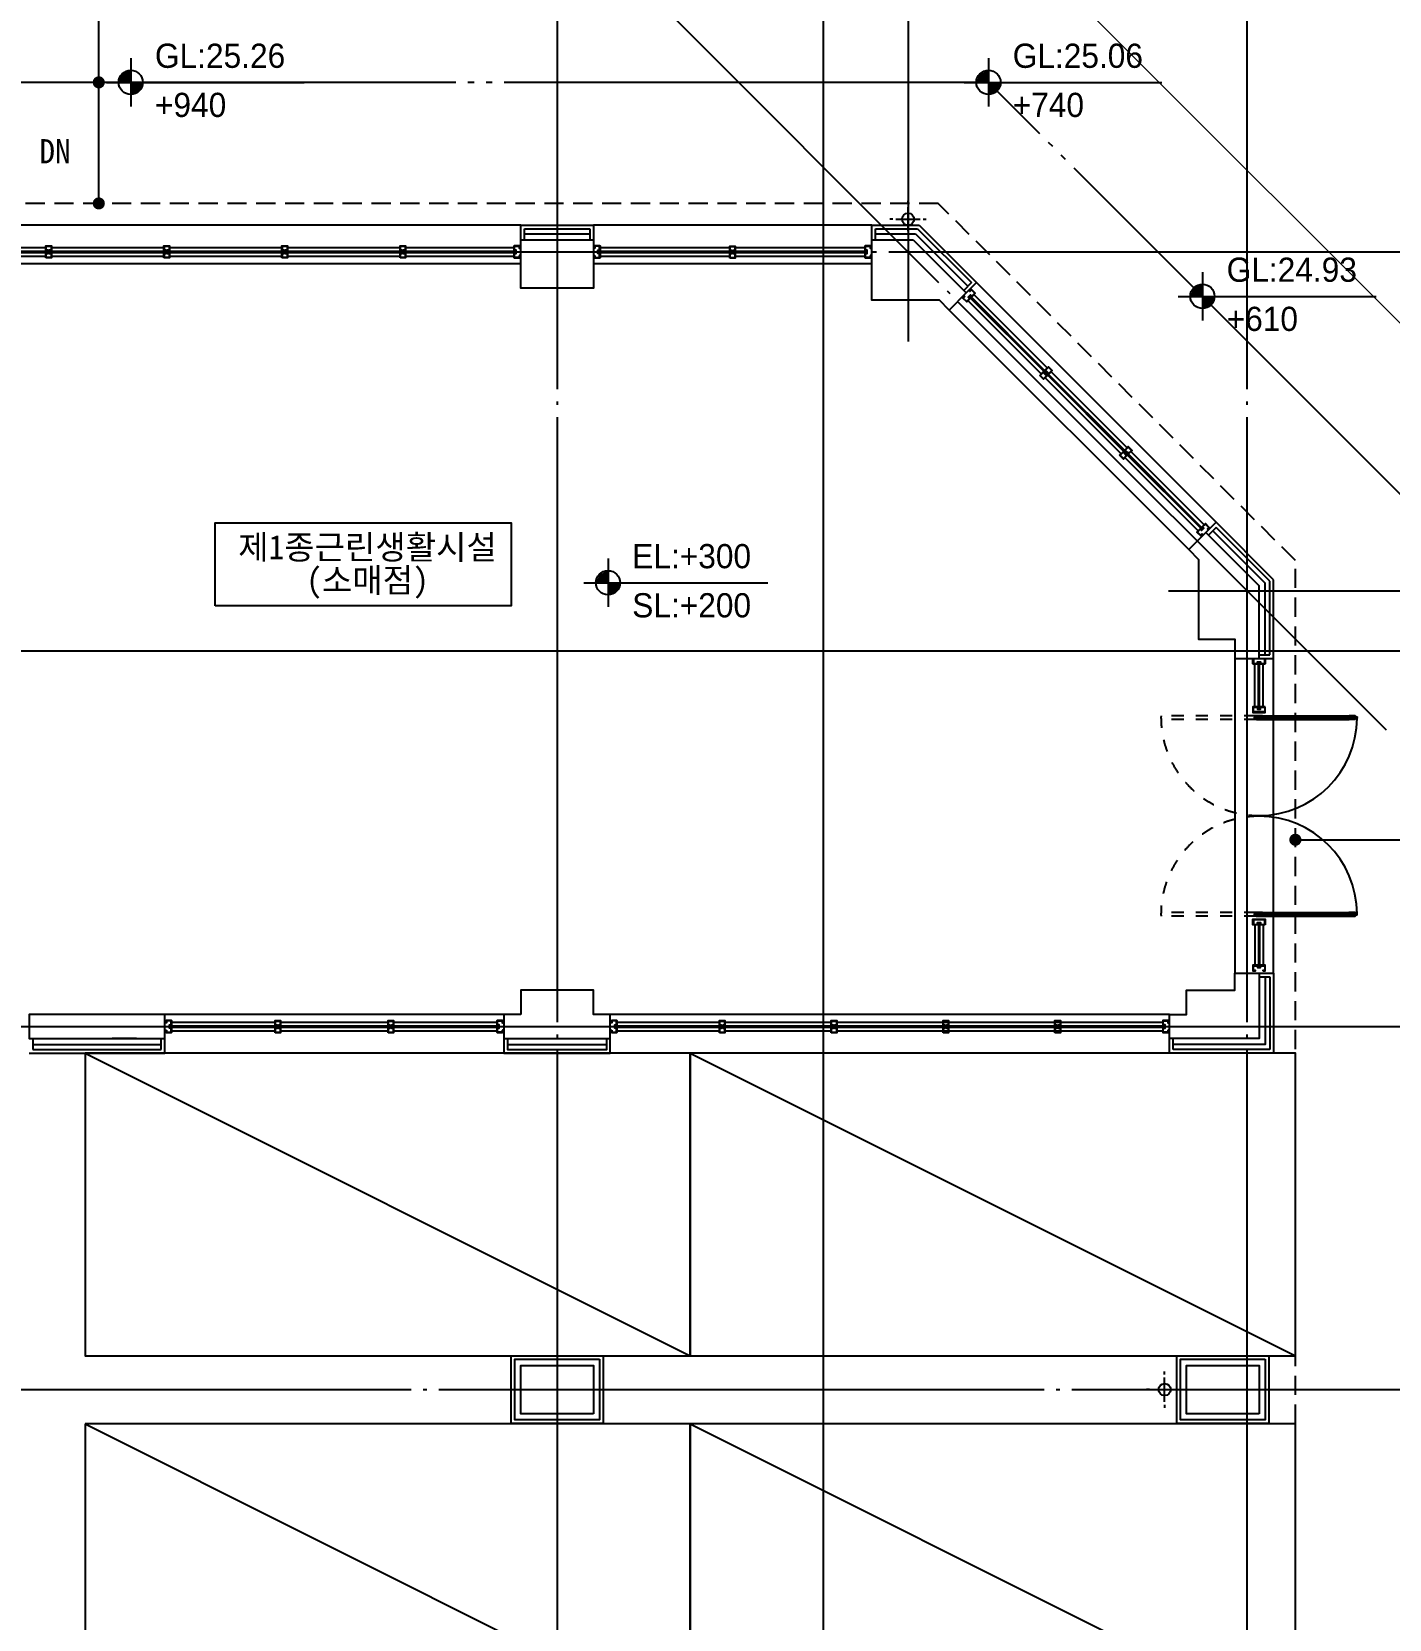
# Model space of a CAD drawing. Header units: millimetres. Extents: x 0 to 42050, y 0 to 29700.
# Drawn here: x 16795 to 28011, y 9956 to 23072 of the extents above; entities that cross this region are included whole.
import ezdxf
from ezdxf.enums import TextEntityAlignment as Align

# ---------------------------------------------------------------- set-up
doc = ezdxf.new("R2010")
doc.units = ezdxf.units.MM
doc.header["$LTSCALE"] = 100
for name, pattern in [('ACAD_ISO03W100', [30, 12, -18]), ('CEN', [52.3, 50, -1, 0.3, -1]), ('DIV', [44, 40, -1, 0.5, -1, 0.5, -1]), ('HID', [2, 1, -1]), ('HIDDEN', [2, 1, -1]), ('HIDDEN2', [4.7625, 3.175, -1.5875])]:
    doc.linetypes.add(name, pattern=pattern)
for name, color, linetype in [('2SEC', 2, 'Continuous'), ('CEN', 1, 'CEN'), ('COL', 2, 'Continuous'), ('DOOR', 4, 'Continuous'), ('DOOR-S', 3, 'Continuous'), ('ELE-2', 8, 'Continuous'), ('HID', 6, 'HID'), ('LAND', 2, 'DIV'), ('ms_sb-건축한계선', 5, 'HIDDEN'), ('RXDIM', 7, 'Continuous'), ('RXLEADER', 7, 'Continuous'), ('RXSBTXT', 6, 'Continuous'), ('RXSYMBOL', 7, 'Continuous'), ('SYMBOL', 7, 'Continuous'), ('TEXT', 3, 'Continuous'), ('WAL', 3, 'Continuous'), ('단열재', 8, 'Continuous'), ('마감선', 8, 'Continuous'), ('주차', 6, 'Continuous')]:
    doc.layers.add(name, color=color, linetype=linetype)
doc.layers.add('지단-차량진입불가', color=1, linetype='Continuous', lineweight=0)
doc.styles.add('SIM', font='')
doc.styles.add('굴림체', font='')
doc.styles.get('SIM').set_extended_font_data('Gulim')
doc.styles.get('굴림체').set_extended_font_data('GulimChe')

# ---------------------------------------------------------------- blocks, each defined once
blk = doc.blocks.new('EWRGWJET')
at = {"layer": '주차'}
blk.add_line((0, 0), (2500, -5000), dxfattribs=at)
blk.add_lwpolyline([(0, 0), (2500, 0), (2500, -5000), (0, -5000)], close=True, dxfattribs=at)
blk = doc.blocks.new('ertkjelrky')
at = {"layer": 'LAND'}
blk.add_lwpolyline([(17000, -3536), (13464, 0), (0, 0), (0, -15436), (0, -16083), (17000, -16083)], close=True, dxfattribs=at)
at = {"layer": 'ms_sb-건축한계선', "linetype": 'HIDDEN2', "ltscale": 0.5}
blk.add_lwpolyline([(16000, -16083), (16000, -3950), (13050, -1000), (0, -1000)], dxfattribs=at)
blk = doc.blocks.new('RD')
for p, q in [((0, 1.25), (0, 1.5)), ((-1.25, 0), (-1.5, 0)), ((-1, 0), (1, 0)), ((0, 1), (0, -1)), ((1.25, 0), (1.5, 0)), ((0, -1.25), (0, -1.5))]:
    blk.add_line(p, q)
blk.add_circle((0, 0), 0.5)
blk = doc.blocks.new('*B53', base_point=(21556, 18520))
at = {"layer": 'RXSYMBOL'}
for p, q in [((21556, 18720), (21556, 18320)), ((21356, 18520), (22877, 18520))]:
    blk.add_line(p, q, dxfattribs=at)
blk.add_circle((21556, 18520), 100, dxfattribs=at)
for points in [[(21556, 18520), (21556, 18620), (21456, 18520), (21486, 18590)], [(21556, 18520), (21556, 18420), (21656, 18520), (21627, 18449)]]:
    blk.add_solid(points, dxfattribs=at)
at = {"layer": 'RXSBTXT', "color": 3, "style": 'SIM'}
for s, p in [('EL:+300', (21756, 18640)), ('SL:+200', (21756, 18234))]:
    blk.add_text(s, height=200, dxfattribs=at).set_placement(p)
blk = doc.blocks.new('etertet')
at = {"layer": 'DOOR'}
for p, q in [((49130, 17479), (49130, 17864)), ((49140, 17479), (49140, 17864)), ((49893, 17412), (49148, 17412)), ((49893, 17400), (49148, 17400)), ((49893, 15787), (49148, 15787)), ((49893, 15775), (49148, 15775)), ((49130, 15709), (49130, 15344)), ((49140, 15709), (49140, 15344))]:
    blk.add_line(p, q, dxfattribs=at)
for centre, start, end in [((49135, 17406), 270, 359.7021), ((49135, 15781), 0.2979, 90)]:
    blk.add_arc(centre, 810, start, end, dxfattribs=at)
at = {"layer": 'DOOR-S'}
for points in [[(49165, 17894), (49185, 17894), (49185, 17849), (49145, 17849), (49145, 17864), (49125, 17864), (49125, 17849), (49085, 17849), (49085, 17894), (49105, 17894), (49105, 17891), (49088, 17891), (49088, 17852), (49122, 17852), (49122, 17867), (49148, 17867), (49148, 17852), (49182, 17852), (49182, 17891), (49165, 17891)], [(49185, 17494), (49145, 17494), (49145, 17479), (49125, 17479), (49125, 17494), (49085, 17494), (49085, 17449), (49185, 17449)], [(49087, 17492), (49124, 17492), (49124, 17477), (49147, 17477), (49147, 17492), (49184, 17492), (49184, 17450), (49087, 17450)], [(49088, 17491), (49122, 17491), (49122, 17476), (49148, 17476), (49148, 17491), (49182, 17491), (49182, 17452), (49088, 17452)], [(49113, 17418), (49116, 17418), (49116, 17395), (49113, 17395), (49113, 17394), (49117, 17394), (49117, 17419), (49113, 17419)], [(49147, 17419), (49134, 17419), (49134, 17394), (49147, 17394)], [(49894, 17419), (49907, 17419), (49907, 17394), (49894, 17394)], [(49928, 17418), (49925, 17418), (49925, 17395), (49928, 17395), (49928, 17394), (49924, 17394), (49924, 17419), (49928, 17419)], [(49113, 15793), (49116, 15793), (49116, 15770), (49113, 15770), (49113, 15769), (49117, 15769), (49117, 15794), (49113, 15794)], [(49147, 15794), (49134, 15794), (49134, 15769), (49147, 15769)], [(49894, 15769), (49907, 15769), (49907, 15794), (49894, 15794)], [(49928, 15770), (49925, 15770), (49925, 15793), (49928, 15793), (49928, 15794), (49924, 15794), (49924, 15769), (49928, 15769)], [(49185, 15694), (49145, 15694), (49145, 15709), (49125, 15709), (49125, 15694), (49085, 15694), (49085, 15739), (49185, 15739)], [(49087, 15695), (49124, 15695), (49124, 15710), (49147, 15710), (49147, 15695), (49184, 15695), (49184, 15737), (49087, 15737)], [(49088, 15697), (49122, 15697), (49122, 15712), (49148, 15712), (49148, 15697), (49182, 15697), (49182, 15736), (49088, 15736)], [(49165, 15314), (49185, 15314), (49185, 15359), (49145, 15359), (49145, 15344), (49125, 15344), (49125, 15359), (49085, 15359), (49085, 15314), (49105, 15314), (49105, 15317), (49088, 15317), (49088, 15356), (49122, 15356), (49122, 15341), (49148, 15341), (49148, 15356), (49182, 15356), (49182, 15317), (49165, 15317)]]:
    blk.add_lwpolyline(points, close=True, dxfattribs=at)
for points in [[(49105, 17892), (49087, 17892), (49087, 17850), (49124, 17850), (49124, 17865), (49147, 17865), (49147, 17850), (49184, 17850), (49184, 17892), (49165, 17892)], [(49097, 17404), (49097, 17404)], [(49116, 17410), (49102, 17410), (49102, 17402), (49116, 17402)], [(49925, 17410), (49939, 17410), (49939, 17402), (49925, 17402)], [(49944, 17404), (49944, 17404)], [(49097, 15779), (49097, 15779)], [(49116, 15785), (49102, 15785), (49102, 15777), (49116, 15777)], [(49925, 15777), (49939, 15777), (49939, 15785), (49925, 15785)], [(49944, 15783), (49944, 15783)], [(49105, 15315), (49087, 15315), (49087, 15357), (49124, 15357), (49124, 15342), (49147, 15342), (49147, 15357), (49184, 15357), (49184, 15315), (49165, 15315)]]:
    blk.add_lwpolyline(points, dxfattribs=at)
for points in [[(49116, 17412), (49098, 17412, 0.414214), (49096, 17410), (49096, 17408), (49097, 17408), (49097, 17408, -0.414214), (49099, 17410), (49100, 17410), (49100, 17402), (49099, 17402, -0.414214), (49097, 17404), (49096, 17404), (49096, 17402, 0.414214), (49098, 17400), (49116, 17400)], [(49156, 17399), (49161, 17399), (49161, 17393, -0.414214), (49161, 17393), (49113, 17393, -0.414214), (49109, 17396), (49109, 17399), (49115, 17399), (49115, 17400), (49108, 17400), (49108, 17396, 0.414214), (49113, 17391), (49161, 17391, 0.414214), (49163, 17393), (49163, 17400), (49156, 17400), (49156, 17398), (49160, 17398), (49160, 17394), (49148, 17394), (49148, 17398), (49153, 17398), (49153, 17399), (49148, 17399), (49148, 17414), (49153, 17414), (49153, 17415), (49148, 17415), (49148, 17419), (49160, 17419), (49160, 17415), (49156, 17415), (49156, 17412), (49163, 17412), (49163, 17419, 0.414214), (49161, 17421), (49113, 17421, 0.414214), (49108, 17416), (49108, 17412), (49115, 17412), (49115, 17414), (49109, 17414), (49109, 17416, -0.414214), (49113, 17420), (49161, 17420, -0.414214), (49161, 17419), (49161, 17414), (49156, 17414)], [(49114, 17414), (49114, 17415), (49110, 17415), (49110, 17416, -0.414214), (49113, 17419), (49133, 17419), (49133, 17394), (49113, 17394, -0.414214), (49110, 17396), (49110, 17398), (49114, 17398), (49114, 17399)], [(49885, 17399), (49879, 17399), (49879, 17393, 0.414214), (49880, 17393), (49928, 17393, 0.414214), (49931, 17396), (49931, 17399), (49926, 17399), (49926, 17400), (49933, 17400), (49933, 17396, -0.414214), (49928, 17391), (49880, 17391, -0.414214), (49878, 17393), (49878, 17400), (49885, 17400), (49885, 17398), (49880, 17398), (49880, 17394), (49893, 17394), (49893, 17398), (49888, 17398), (49888, 17399), (49893, 17399), (49893, 17414), (49888, 17414), (49888, 17415), (49893, 17415), (49893, 17419), (49880, 17419), (49880, 17415), (49885, 17415), (49885, 17412), (49878, 17412), (49878, 17419, -0.414214), (49880, 17421), (49928, 17421, -0.414214), (49933, 17416), (49933, 17412), (49926, 17412), (49926, 17414), (49931, 17414), (49931, 17416, 0.414214), (49928, 17420), (49880, 17420, 0.414214), (49879, 17419), (49879, 17414), (49885, 17414)], [(49927, 17414), (49927, 17415), (49930, 17415), (49930, 17416, 0.414214), (49928, 17419), (49908, 17419), (49908, 17394), (49928, 17394, 0.414214), (49930, 17396), (49930, 17398), (49927, 17398), (49927, 17399)], [(49925, 17412), (49943, 17412, -0.414214), (49945, 17410), (49945, 17408), (49944, 17408), (49944, 17408, 0.414214), (49942, 17410), (49941, 17410), (49941, 17402), (49942, 17402, 0.414214), (49944, 17404), (49945, 17404), (49945, 17402, -0.414214), (49943, 17400), (49925, 17400)], [(49116, 15787), (49098, 15787, 0.414214), (49096, 15785), (49096, 15783), (49097, 15783), (49097, 15783, -0.414214), (49099, 15785), (49100, 15785), (49100, 15777), (49099, 15777, -0.414214), (49097, 15779), (49096, 15779), (49096, 15777, 0.414214), (49098, 15775), (49116, 15775)], [(49156, 15774), (49161, 15774), (49161, 15768, -0.414214), (49161, 15768), (49113, 15768, -0.414214), (49109, 15771), (49109, 15774), (49115, 15774), (49115, 15775), (49108, 15775), (49108, 15771, 0.414214), (49113, 15766), (49161, 15766, 0.414214), (49163, 15768), (49163, 15775), (49156, 15775), (49156, 15773), (49160, 15773), (49160, 15769), (49148, 15769), (49148, 15773), (49153, 15773), (49153, 15774), (49148, 15774), (49148, 15789), (49153, 15789), (49153, 15790), (49148, 15790), (49148, 15794), (49160, 15794), (49160, 15790), (49156, 15790), (49156, 15787), (49163, 15787), (49163, 15794, 0.414214), (49161, 15796), (49113, 15796, 0.414214), (49108, 15791), (49108, 15787), (49115, 15787), (49115, 15789), (49109, 15789), (49109, 15791, -0.414214), (49113, 15795), (49161, 15795, -0.414214), (49161, 15794), (49161, 15789), (49156, 15789)], [(49114, 15789), (49114, 15790), (49110, 15790), (49110, 15791, -0.414214), (49113, 15794), (49133, 15794), (49133, 15769), (49113, 15769, -0.414214), (49110, 15771), (49110, 15773), (49114, 15773), (49114, 15774)], [(49885, 15789), (49879, 15789), (49879, 15794, -0.414214), (49880, 15795), (49928, 15795, -0.414214), (49931, 15791), (49931, 15789), (49926, 15789), (49926, 15787), (49933, 15787), (49933, 15791, 0.414214), (49928, 15796), (49880, 15796, 0.414214), (49878, 15794), (49878, 15787), (49885, 15787), (49885, 15790), (49880, 15790), (49880, 15794), (49893, 15794), (49893, 15790), (49888, 15790), (49888, 15789), (49893, 15789), (49893, 15774), (49888, 15774), (49888, 15773), (49893, 15773), (49893, 15769), (49880, 15769), (49880, 15773), (49885, 15773), (49885, 15775), (49878, 15775), (49878, 15768, 0.414214), (49880, 15766), (49928, 15766, 0.414214), (49933, 15771), (49933, 15775), (49926, 15775), (49926, 15774), (49931, 15774), (49931, 15771, -0.414214), (49928, 15768), (49880, 15768, -0.414214), (49879, 15768), (49879, 15774), (49885, 15774)], [(49927, 15774), (49927, 15773), (49930, 15773), (49930, 15771, -0.414214), (49928, 15769), (49908, 15769), (49908, 15794), (49928, 15794, -0.414214), (49930, 15791), (49930, 15790), (49927, 15790), (49927, 15789)], [(49925, 15775), (49943, 15775, 0.414214), (49945, 15777), (49945, 15779), (49944, 15779), (49944, 15779, -0.414214), (49942, 15777), (49941, 15777), (49941, 15785), (49942, 15785, -0.414214), (49944, 15783), (49945, 15783), (49945, 15785, 0.414214), (49943, 15787), (49925, 15787)]]:
    blk.add_lwpolyline(points, format="xyb", dxfattribs=at)
at = {"layer": 'ELE-2'}
for p, q in [((49100, 17494), (49100, 17849)), ((49170, 17494), (49170, 17849)), ((49161, 17421), (49880, 17421)), ((49161, 17391), (49880, 17391)), ((49161, 15796), (49880, 15796)), ((49161, 15766), (49880, 15766)), ((49100, 15694), (49100, 15359)), ((49170, 15694), (49170, 15359))]:
    blk.add_line(p, q, dxfattribs=at)
at = {"layer": 'HID'}
for p, q in [((49113, 17421), (48326, 17421)), ((49113, 17391), (48326, 17391)), ((49113, 15796), (48326, 15796)), ((49113, 15766), (48326, 15766))]:
    blk.add_line(p, q, dxfattribs=at)
for centre, start, end in [((49135, 17406), 178.9383, 270), ((49135, 15781), 90, 181.0617)]:
    blk.add_arc(centre, 810, start, end, dxfattribs=at)
blk = doc.blocks.new('*B60', base_point=(17613, 22654))
at = {"layer": 'RXSYMBOL'}
for p, q in [((17613, 22854), (17613, 22454)), ((17413, 22654), (19047, 22654))]:
    blk.add_line(p, q, dxfattribs=at)
blk.add_circle((17613, 22654), 100, dxfattribs=at)
for points in [[(17613, 22654), (17613, 22754), (17513, 22654), (17542, 22724)], [(17613, 22654), (17613, 22554), (17713, 22654), (17684, 22583)]]:
    blk.add_solid(points, dxfattribs=at)
at = {"layer": 'RXSBTXT', "color": 3, "style": 'SIM'}
for s, p in [('GL:25.26', (17813, 22774)), ('+940', (17813, 22368))]:
    blk.add_text(s, height=200, dxfattribs=at).set_placement(p)
blk = doc.blocks.new('*B62', base_point=(26467, 20886))
at = {"layer": 'RXSYMBOL'}
for p, q in [((26467, 21086), (26467, 20686)), ((26267, 20886), (27901, 20886))]:
    blk.add_line(p, q, dxfattribs=at)
blk.add_circle((26467, 20886), 100, dxfattribs=at)
for points in [[(26467, 20886), (26467, 20986), (26367, 20886), (26397, 20957)], [(26467, 20886), (26467, 20786), (26567, 20886), (26538, 20815)]]:
    blk.add_solid(points, dxfattribs=at)
at = {"layer": 'RXSBTXT', "color": 3, "style": 'SIM'}
for s, p in [('GL:24.93', (26667, 21006)), ('+610', (26667, 20600))]:
    blk.add_text(s, height=200, dxfattribs=at).set_placement(p)
blk = doc.blocks.new('*B64', base_point=(24700, 22654))
at = {"layer": 'RXSYMBOL'}
for p, q in [((24700, 22854), (24700, 22454)), ((24500, 22654), (26133, 22654))]:
    blk.add_line(p, q, dxfattribs=at)
blk.add_circle((24700, 22654), 100, dxfattribs=at)
for points in [[(24700, 22654), (24700, 22754), (24600, 22654), (24629, 22724)], [(24700, 22654), (24700, 22554), (24800, 22654), (24770, 22583)]]:
    blk.add_solid(points, dxfattribs=at)
at = {"layer": 'RXSBTXT', "color": 3, "style": 'SIM'}
for s, p in [('GL:25.06', (24900, 22774)), ('+740', (24900, 22368))]:
    blk.add_text(s, height=200, dxfattribs=at).set_placement(p)
blk = doc.blocks.new('eksdua')
at = {"layer": '2SEC'}
blk.add_line((15176, 0), (-4587, 0), dxfattribs=at)
blk.add_lwpolyline([(8500, 7165), (8500, -12098)], dxfattribs=at)

msp = doc.modelspace()

# ---------------------------------------------------------------- linework, layer by layer
msp.add_lwpolyline([(18311.8, 18330), (18311.8, 19013.9), (20757.1, 19013.9), (20757.1, 18330)], close=True)
at = {"layer": 'CEN'}
for p, q in [((21135.2, 25118.5), (21135.2, 5302.5)), ((24035.2, 25118.5), (24035.2, 20513.2)), ((26835.2, 25118.5), (26835.2, 5302.5)), ((27988.3, 17300.7), (22058.6, 23230.4)), ((8185.2, 21253.7), (31357.6, 21253.7)), ((26186.7, 18453.7), (31357.6, 18453.7)), ((14909.2, 14853.7), (31357.6, 14853.7)), ((14928.9, 11853.7), (31357.6, 11853.7))]:
    msp.add_line(p, q, dxfattribs=at)
at = {"layer": 'COL'}
for points in [[(21435.2, 21153.7), (21435.2, 21153.7), (21435.2, 20953.7), (20835.2, 20953.7), (20835.2, 21353.7), (21435.2, 21353.7), (21435.2, 21153.7)], [(24076.6, 21353.7), (24516, 20914.4), (24374.6, 20773), (24293.8, 20853.7), (23735.2, 20853.7), (23735.2, 21353.7), (24077.2, 21353.7)], [(20835.2, 21153.7), (20835.2, 21153.7)], [(26935.2, 17893.7), (26935.2, 18495.1), (26495.9, 18934.5), (26354.5, 18793.1), (26435.2, 18712.3), (26435.2, 18053.7), (26735.2, 18053.7), (26735.2, 17893.7), (26935.2, 17893.7)], [(26195.2, 14953.7), (26335.2, 14953.7), (26335.2, 15153.7), (26735.2, 15153.7), (26735.2, 15293.7), (26935.2, 15293.7), (26935.2, 14753.7), (26195.2, 14753.7), (26195.2, 14953.7)], [(17895.2, 14953.7), (16775.2, 14953.7), (16775.2, 14753.7), (17895.2, 14753.7), (17895.2, 14953.7)]]:
    msp.add_lwpolyline(points, dxfattribs=at)
for points in [[(20835.2, 14953.7), (20695.2, 14953.7), (20695.2, 14753.7), (21575.2, 14753.7), (21575.2, 14953.7), (21435.2, 14953.7), (21435.2, 15153.7), (20835.2, 15153.7)], [(21435.2, 11653.7), (20835.2, 11653.7), (20835.2, 12053.7), (21435.2, 12053.7)], [(26935.2, 11653.7), (26335.2, 11653.7), (26335.2, 12053.7), (26935.2, 12053.7)]]:
    msp.add_lwpolyline(points, close=True, dxfattribs=at)
at = {"layer": 'DOOR'}
for p, q in [((15975.2, 21258.7), (16927.7, 21258.7)), ((15975.2, 21248.7), (16927.7, 21248.7)), ((16942.7, 21258.7), (17902.7, 21258.7)), ((16942.7, 21248.7), (17902.7, 21248.7)), ((17917.7, 21258.7), (18877.7, 21258.7)), ((17917.7, 21248.7), (18877.7, 21248.7)), ((18892.7, 21258.7), (19852.7, 21258.7)), ((18892.7, 21248.7), (19852.7, 21248.7)), ((19867.7, 21258.7), (20795.2, 21258.7)), ((19867.7, 21248.7), (20795.2, 21248.7)), ((21475.2, 21258.7), (22577.7, 21258.7)), ((21475.2, 21248.7), (22577.7, 21248.7)), ((22592.7, 21258.7), (23695.2, 21258.7)), ((22592.7, 21248.7), (23695.2, 21248.7)), ((24540.7, 20882.6), (25167.6, 20255.7)), ((24547.8, 20889.6), (25174.7, 20262.8)), ((25178.2, 20245.1), (25827.3, 19596)), ((25185.3, 20252.2), (25834.4, 19603.1)), ((25837.9, 19585.4), (26464.1, 18959.2)), ((25845, 19592.5), (26471.1, 18966.3)), ((17935.2, 14858.7), (18821.7, 14858.7)), ((17935.2, 14848.7), (18821.7, 14848.7)), ((18836.7, 14858.7), (19754.7, 14858.7)), ((18836.7, 14848.7), (19754.7, 14848.7)), ((19769.7, 14858.7), (20655.2, 14858.7)), ((19769.7, 14848.7), (20655.2, 14848.7)), ((21615.2, 14858.7), (22491.7, 14858.7)), ((21615.2, 14848.7), (22491.7, 14848.7)), ((22506.7, 14858.7), (23415.7, 14858.7)), ((22506.7, 14848.7), (23415.7, 14848.7)), ((23430.7, 14858.7), (26155.2, 14858.7)), ((23430.7, 14848.7), (26155.2, 14848.7))]:
    msp.add_line(p, q, dxfattribs=at)
at = {"layer": 'DOOR-S'}
for points in [[(16912.7, 21203.7), (16912.7, 21243.7), (16927.7, 21243.7), (16927.7, 21263.7), (16912.7, 21263.7), (16912.7, 21303.7), (16957.7, 21303.7), (16957.7, 21263.7), (16942.7, 21263.7), (16942.7, 21243.7), (16957.7, 21243.7), (16957.7, 21203.7)], [(16914.2, 21205.2), (16914.2, 21242.2), (16929.2, 21242.2), (16929.2, 21265.2), (16914.2, 21265.2), (16914.2, 21302.2), (16956.2, 21302.2), (16956.2, 21265.2), (16941.2, 21265.2), (16941.2, 21242.2), (16956.2, 21242.2), (16956.2, 21205.2)], [(16915.7, 21206.7), (16915.7, 21240.7), (16930.7, 21240.7), (16930.7, 21266.7), (16915.7, 21266.7), (16915.7, 21300.7), (16954.7, 21300.7), (16954.7, 21266.7), (16939.7, 21266.7), (16939.7, 21240.7), (16954.7, 21240.7), (16954.7, 21206.7)], [(17887.7, 21203.7), (17887.7, 21243.7), (17902.7, 21243.7), (17902.7, 21263.7), (17887.7, 21263.7), (17887.7, 21303.7), (17932.7, 21303.7), (17932.7, 21263.7), (17917.7, 21263.7), (17917.7, 21243.7), (17932.7, 21243.7), (17932.7, 21203.7)], [(17889.2, 21205.2), (17889.2, 21242.2), (17904.2, 21242.2), (17904.2, 21265.2), (17889.2, 21265.2), (17889.2, 21302.2), (17931.2, 21302.2), (17931.2, 21265.2), (17916.2, 21265.2), (17916.2, 21242.2), (17931.2, 21242.2), (17931.2, 21205.2)], [(17890.7, 21206.7), (17890.7, 21240.7), (17905.7, 21240.7), (17905.7, 21266.7), (17890.7, 21266.7), (17890.7, 21300.7), (17929.7, 21300.7), (17929.7, 21266.7), (17914.7, 21266.7), (17914.7, 21240.7), (17929.7, 21240.7), (17929.7, 21206.7)], [(18862.7, 21203.7), (18862.7, 21243.7), (18877.7, 21243.7), (18877.7, 21263.7), (18862.7, 21263.7), (18862.7, 21303.7), (18907.7, 21303.7), (18907.7, 21263.7), (18892.7, 21263.7), (18892.7, 21243.7), (18907.7, 21243.7), (18907.7, 21203.7)], [(18864.2, 21205.2), (18864.2, 21242.2), (18879.2, 21242.2), (18879.2, 21265.2), (18864.2, 21265.2), (18864.2, 21302.2), (18906.2, 21302.2), (18906.2, 21265.2), (18891.2, 21265.2), (18891.2, 21242.2), (18906.2, 21242.2), (18906.2, 21205.2)], [(18865.7, 21206.7), (18865.7, 21240.7), (18880.7, 21240.7), (18880.7, 21266.7), (18865.7, 21266.7), (18865.7, 21300.7), (18904.7, 21300.7), (18904.7, 21266.7), (18889.7, 21266.7), (18889.7, 21240.7), (18904.7, 21240.7), (18904.7, 21206.7)], [(19837.7, 21203.7), (19837.7, 21243.7), (19852.7, 21243.7), (19852.7, 21263.7), (19837.7, 21263.7), (19837.7, 21303.7), (19882.7, 21303.7), (19882.7, 21263.7), (19867.7, 21263.7), (19867.7, 21243.7), (19882.7, 21243.7), (19882.7, 21203.7)], [(19839.2, 21205.2), (19839.2, 21242.2), (19854.2, 21242.2), (19854.2, 21265.2), (19839.2, 21265.2), (19839.2, 21302.2), (19881.2, 21302.2), (19881.2, 21265.2), (19866.2, 21265.2), (19866.2, 21242.2), (19881.2, 21242.2), (19881.2, 21205.2)], [(19840.7, 21206.7), (19840.7, 21240.7), (19855.7, 21240.7), (19855.7, 21266.7), (19840.7, 21266.7), (19840.7, 21300.7), (19879.7, 21300.7), (19879.7, 21266.7), (19864.7, 21266.7), (19864.7, 21240.7), (19879.7, 21240.7), (19879.7, 21206.7)], [(20822.2, 21223.7), (20822.2, 21206.7), (20783.2, 21206.7), (20783.2, 21240.7), (20798.2, 21240.7), (20798.2, 21266.7), (20783.2, 21266.7), (20783.2, 21300.7), (20822.2, 21300.7), (20822.2, 21283.7), (20825.2, 21283.7), (20825.2, 21303.7), (20780.2, 21303.7), (20780.2, 21263.7), (20795.2, 21263.7), (20795.2, 21243.7), (20780.2, 21243.7), (20780.2, 21203.7), (20825.2, 21203.7), (20825.2, 21223.7)], [(21448.2, 21223.7), (21448.2, 21206.7), (21487.2, 21206.7), (21487.2, 21240.7), (21472.2, 21240.7), (21472.2, 21266.7), (21487.2, 21266.7), (21487.2, 21300.7), (21448.2, 21300.7), (21448.2, 21283.7), (21445.2, 21283.7), (21445.2, 21303.7), (21490.2, 21303.7), (21490.2, 21263.7), (21475.2, 21263.7), (21475.2, 21243.7), (21490.2, 21243.7), (21490.2, 21203.7), (21445.2, 21203.7), (21445.2, 21223.7)], [(22562.7, 21201.7), (22562.7, 21241.7), (22577.7, 21241.7), (22577.7, 21261.7), (22562.7, 21261.7), (22562.7, 21301.7), (22607.7, 21301.7), (22607.7, 21261.7), (22592.7, 21261.7), (22592.7, 21241.7), (22607.7, 21241.7), (22607.7, 21201.7)], [(22564.2, 21203.2), (22564.2, 21240.2), (22579.2, 21240.2), (22579.2, 21263.2), (22564.2, 21263.2), (22564.2, 21300.2), (22606.2, 21300.2), (22606.2, 21263.2), (22591.2, 21263.2), (22591.2, 21240.2), (22606.2, 21240.2), (22606.2, 21203.2)], [(22565.7, 21204.7), (22565.7, 21238.7), (22580.7, 21238.7), (22580.7, 21264.7), (22565.7, 21264.7), (22565.7, 21298.7), (22604.7, 21298.7), (22604.7, 21264.7), (22589.7, 21264.7), (22589.7, 21238.7), (22604.7, 21238.7), (22604.7, 21204.7)], [(23722.2, 21223.7), (23722.2, 21206.7), (23683.2, 21206.7), (23683.2, 21240.7), (23698.2, 21240.7), (23698.2, 21266.7), (23683.2, 21266.7), (23683.2, 21300.7), (23722.2, 21300.7), (23722.2, 21283.7), (23725.2, 21283.7), (23725.2, 21303.7), (23680.2, 21303.7), (23680.2, 21263.7), (23695.2, 21263.7), (23695.2, 21243.7), (23680.2, 21243.7), (23680.2, 21203.7), (23725.2, 21203.7), (23725.2, 21223.7)], [(24504, 20884), (24491.9, 20872), (24519.5, 20844.4), (24543.6, 20868.4), (24533, 20879), (24551.3, 20897.4), (24562, 20886.8), (24586, 20910.9), (24558.4, 20938.4), (24546.4, 20926.4), (24544.3, 20928.5), (24558.4, 20942.7), (24590.2, 20910.9), (24562, 20882.6), (24551.3, 20893.2), (24537.2, 20879), (24547.8, 20868.4), (24519.5, 20840.1), (24487.7, 20872), (24501.8, 20886.1)], [(25123.7, 20233.1), (25152, 20261.4), (25162.6, 20250.8), (25176.8, 20264.9), (25166.2, 20275.5), (25194.5, 20303.8), (25226.3, 20272), (25198, 20243.7), (25187.4, 20254.3), (25173.2, 20240.2), (25183.9, 20229.6), (25155.6, 20201.3)], [(25125.9, 20233.1), (25152, 20259.3), (25162.6, 20248.6), (25178.9, 20264.9), (25168.3, 20275.5), (25194.5, 20301.7), (25224.2, 20272), (25198, 20245.8), (25187.4, 20256.4), (25171.1, 20240.2), (25181.7, 20229.6), (25155.6, 20203.4)], [(25128, 20233.1), (25152, 20257.1), (25162.6, 20246.5), (25181, 20264.9), (25170.4, 20275.5), (25194.5, 20299.6), (25222, 20272), (25198, 20247.9), (25187.4, 20258.5), (25169, 20240.2), (25179.6, 20229.6), (25155.6, 20205.5)], [(25783.5, 19573.4), (25811.8, 19601.6), (25822.4, 19591), (25836.5, 19605.2), (25825.9, 19615.8), (25854.2, 19644.1), (25886, 19612.3), (25857.7, 19584), (25847.1, 19594.6), (25833, 19580.4), (25843.6, 19569.8), (25815.3, 19541.5)], [(25785.6, 19573.4), (25811.8, 19599.5), (25822.4, 19588.9), (25838.6, 19605.2), (25828, 19615.8), (25854.2, 19641.9), (25883.9, 19612.3), (25857.7, 19586.1), (25847.1, 19596.7), (25830.9, 19580.4), (25841.5, 19569.8), (25815.3, 19543.7)], [(25787.7, 19573.4), (25811.8, 19597.4), (25822.4, 19586.8), (25840.8, 19605.2), (25830.1, 19615.8), (25854.2, 19639.8), (25881.8, 19612.3), (25857.7, 19588.2), (25847.1, 19598.8), (25828.7, 19580.4), (25839.3, 19569.8), (25815.3, 19545.8)], [(26465.5, 18922.5), (26453.5, 18910.4), (26425.9, 18938), (26449.9, 18962.1), (26460.5, 18951.5), (26478.9, 18969.8), (26468.3, 18980.5), (26492.4, 19004.5), (26519.9, 18976.9), (26507.9, 18964.9), (26510, 18962.8), (26524.2, 18976.9), (26492.4, 19008.7), (26464.1, 18980.5), (26474.7, 18969.8), (26460.5, 18955.7), (26449.9, 18966.3), (26421.6, 18938), (26453.5, 18906.2), (26467.6, 18920.3)], [(17908.2, 14823.7), (17908.2, 14806.7), (17947.2, 14806.7), (17947.2, 14840.7), (17932.2, 14840.7), (17932.2, 14866.7), (17947.2, 14866.7), (17947.2, 14900.7), (17908.2, 14900.7), (17908.2, 14883.7), (17905.2, 14883.7), (17905.2, 14903.7), (17950.2, 14903.7), (17950.2, 14863.7), (17935.2, 14863.7), (17935.2, 14843.7), (17950.2, 14843.7), (17950.2, 14803.7), (17905.2, 14803.7), (17905.2, 14823.7)], [(18806.7, 14801.7), (18806.7, 14841.7), (18821.7, 14841.7), (18821.7, 14861.7), (18806.7, 14861.7), (18806.7, 14901.7), (18851.7, 14901.7), (18851.7, 14861.7), (18836.7, 14861.7), (18836.7, 14841.7), (18851.7, 14841.7), (18851.7, 14801.7)], [(18808.2, 14803.2), (18808.2, 14840.2), (18823.2, 14840.2), (18823.2, 14863.2), (18808.2, 14863.2), (18808.2, 14900.2), (18850.2, 14900.2), (18850.2, 14863.2), (18835.2, 14863.2), (18835.2, 14840.2), (18850.2, 14840.2), (18850.2, 14803.2)], [(18809.7, 14804.7), (18809.7, 14838.7), (18824.7, 14838.7), (18824.7, 14864.7), (18809.7, 14864.7), (18809.7, 14898.7), (18848.7, 14898.7), (18848.7, 14864.7), (18833.7, 14864.7), (18833.7, 14838.7), (18848.7, 14838.7), (18848.7, 14804.7)], [(19739.7, 14801.7), (19739.7, 14841.7), (19754.7, 14841.7), (19754.7, 14861.7), (19739.7, 14861.7), (19739.7, 14901.7), (19784.7, 14901.7), (19784.7, 14861.7), (19769.7, 14861.7), (19769.7, 14841.7), (19784.7, 14841.7), (19784.7, 14801.7)], [(19741.2, 14803.2), (19741.2, 14840.2), (19756.2, 14840.2), (19756.2, 14863.2), (19741.2, 14863.2), (19741.2, 14900.2), (19783.2, 14900.2), (19783.2, 14863.2), (19768.2, 14863.2), (19768.2, 14840.2), (19783.2, 14840.2), (19783.2, 14803.2)], [(19742.7, 14804.7), (19742.7, 14838.7), (19757.7, 14838.7), (19757.7, 14864.7), (19742.7, 14864.7), (19742.7, 14898.7), (19781.7, 14898.7), (19781.7, 14864.7), (19766.7, 14864.7), (19766.7, 14838.7), (19781.7, 14838.7), (19781.7, 14804.7)], [(20682.2, 14823.7), (20682.2, 14806.7), (20643.2, 14806.7), (20643.2, 14840.7), (20658.2, 14840.7), (20658.2, 14866.7), (20643.2, 14866.7), (20643.2, 14900.7), (20682.2, 14900.7), (20682.2, 14883.7), (20685.2, 14883.7), (20685.2, 14903.7), (20640.2, 14903.7), (20640.2, 14863.7), (20655.2, 14863.7), (20655.2, 14843.7), (20640.2, 14843.7), (20640.2, 14803.7), (20685.2, 14803.7), (20685.2, 14823.7)], [(21588.2, 14823.7), (21588.2, 14806.7), (21627.2, 14806.7), (21627.2, 14840.7), (21612.2, 14840.7), (21612.2, 14866.7), (21627.2, 14866.7), (21627.2, 14900.7), (21588.2, 14900.7), (21588.2, 14883.7), (21585.2, 14883.7), (21585.2, 14903.7), (21630.2, 14903.7), (21630.2, 14863.7), (21615.2, 14863.7), (21615.2, 14843.7), (21630.2, 14843.7), (21630.2, 14803.7), (21585.2, 14803.7), (21585.2, 14823.7)], [(22476.7, 14801.7), (22476.7, 14841.7), (22491.7, 14841.7), (22491.7, 14861.7), (22476.7, 14861.7), (22476.7, 14901.7), (22521.7, 14901.7), (22521.7, 14861.7), (22506.7, 14861.7), (22506.7, 14841.7), (22521.7, 14841.7), (22521.7, 14801.7)], [(22478.2, 14803.2), (22478.2, 14840.2), (22493.2, 14840.2), (22493.2, 14863.2), (22478.2, 14863.2), (22478.2, 14900.2), (22520.2, 14900.2), (22520.2, 14863.2), (22505.2, 14863.2), (22505.2, 14840.2), (22520.2, 14840.2), (22520.2, 14803.2)], [(22479.7, 14804.7), (22479.7, 14838.7), (22494.7, 14838.7), (22494.7, 14864.7), (22479.7, 14864.7), (22479.7, 14898.7), (22518.7, 14898.7), (22518.7, 14864.7), (22503.7, 14864.7), (22503.7, 14838.7), (22518.7, 14838.7), (22518.7, 14804.7)], [(23400.7, 14801.7), (23400.7, 14841.7), (23415.7, 14841.7), (23415.7, 14861.7), (23400.7, 14861.7), (23400.7, 14901.7), (23445.7, 14901.7), (23445.7, 14861.7), (23430.7, 14861.7), (23430.7, 14841.7), (23445.7, 14841.7), (23445.7, 14801.7)], [(23402.2, 14803.2), (23402.2, 14840.2), (23417.2, 14840.2), (23417.2, 14863.2), (23402.2, 14863.2), (23402.2, 14900.2), (23444.2, 14900.2), (23444.2, 14863.2), (23429.2, 14863.2), (23429.2, 14840.2), (23444.2, 14840.2), (23444.2, 14803.2)], [(23403.7, 14804.7), (23403.7, 14838.7), (23418.7, 14838.7), (23418.7, 14864.7), (23403.7, 14864.7), (23403.7, 14898.7), (23442.7, 14898.7), (23442.7, 14864.7), (23427.7, 14864.7), (23427.7, 14838.7), (23442.7, 14838.7), (23442.7, 14804.7)], [(24324.7, 14801.7), (24324.7, 14841.7), (24339.7, 14841.7), (24339.7, 14861.7), (24324.7, 14861.7), (24324.7, 14901.7), (24369.7, 14901.7), (24369.7, 14861.7), (24354.7, 14861.7), (24354.7, 14841.7), (24369.7, 14841.7), (24369.7, 14801.7)], [(24326.2, 14803.2), (24326.2, 14840.2), (24341.2, 14840.2), (24341.2, 14863.2), (24326.2, 14863.2), (24326.2, 14900.2), (24368.2, 14900.2), (24368.2, 14863.2), (24353.2, 14863.2), (24353.2, 14840.2), (24368.2, 14840.2), (24368.2, 14803.2)], [(24327.7, 14804.7), (24327.7, 14838.7), (24342.7, 14838.7), (24342.7, 14864.7), (24327.7, 14864.7), (24327.7, 14898.7), (24366.7, 14898.7), (24366.7, 14864.7), (24351.7, 14864.7), (24351.7, 14838.7), (24366.7, 14838.7), (24366.7, 14804.7)], [(25248.7, 14801.7), (25248.7, 14841.7), (25263.7, 14841.7), (25263.7, 14861.7), (25248.7, 14861.7), (25248.7, 14901.7), (25293.7, 14901.7), (25293.7, 14861.7), (25278.7, 14861.7), (25278.7, 14841.7), (25293.7, 14841.7), (25293.7, 14801.7)], [(25250.2, 14803.2), (25250.2, 14840.2), (25265.2, 14840.2), (25265.2, 14863.2), (25250.2, 14863.2), (25250.2, 14900.2), (25292.2, 14900.2), (25292.2, 14863.2), (25277.2, 14863.2), (25277.2, 14840.2), (25292.2, 14840.2), (25292.2, 14803.2)], [(25251.7, 14804.7), (25251.7, 14838.7), (25266.7, 14838.7), (25266.7, 14864.7), (25251.7, 14864.7), (25251.7, 14898.7), (25290.7, 14898.7), (25290.7, 14864.7), (25275.7, 14864.7), (25275.7, 14838.7), (25290.7, 14838.7), (25290.7, 14804.7)], [(26182.2, 14823.7), (26182.2, 14806.7), (26143.2, 14806.7), (26143.2, 14840.7), (26158.2, 14840.7), (26158.2, 14866.7), (26143.2, 14866.7), (26143.2, 14900.7), (26182.2, 14900.7), (26182.2, 14883.7), (26185.2, 14883.7), (26185.2, 14903.7), (26140.2, 14903.7), (26140.2, 14863.7), (26155.2, 14863.7), (26155.2, 14843.7), (26140.2, 14843.7), (26140.2, 14803.7), (26185.2, 14803.7), (26185.2, 14823.7)]]:
    msp.add_lwpolyline(points, close=True, dxfattribs=at)
for points in [[(20823.7, 21223.7), (20823.7, 21205.2), (20781.7, 21205.2), (20781.7, 21242.2), (20796.7, 21242.2), (20796.7, 21265.2), (20781.7, 21265.2), (20781.7, 21302.2), (20823.7, 21302.2), (20823.7, 21283.7)], [(21446.7, 21223.7), (21446.7, 21205.2), (21488.7, 21205.2), (21488.7, 21242.2), (21473.7, 21242.2), (21473.7, 21265.2), (21488.7, 21265.2), (21488.7, 21302.2), (21446.7, 21302.2), (21446.7, 21283.7)], [(23723.7, 21223.7), (23723.7, 21205.2), (23681.7, 21205.2), (23681.7, 21242.2), (23696.7, 21242.2), (23696.7, 21265.2), (23681.7, 21265.2), (23681.7, 21302.2), (23723.7, 21302.2), (23723.7, 21283.7)], [(24502.9, 20885), (24489.8, 20872), (24519.5, 20842.3), (24545.7, 20868.4), (24535.1, 20879), (24551.3, 20895.3), (24562, 20884.7), (24588.1, 20910.9), (24558.4, 20940.6), (24545.3, 20927.5)], [(26466.5, 18921.4), (26453.5, 18908.3), (26423.8, 18938), (26449.9, 18964.2), (26460.5, 18953.6), (26476.8, 18969.8), (26466.2, 18980.5), (26492.4, 19006.6), (26522.1, 18976.9), (26509, 18963.8)], [(17906.7, 14823.7), (17906.7, 14805.2), (17948.7, 14805.2), (17948.7, 14842.2), (17933.7, 14842.2), (17933.7, 14865.2), (17948.7, 14865.2), (17948.7, 14902.2), (17906.7, 14902.2), (17906.7, 14883.7)], [(20683.7, 14823.7), (20683.7, 14805.2), (20641.7, 14805.2), (20641.7, 14842.2), (20656.7, 14842.2), (20656.7, 14865.2), (20641.7, 14865.2), (20641.7, 14902.2), (20683.7, 14902.2), (20683.7, 14883.7)], [(21586.7, 14823.7), (21586.7, 14805.2), (21628.7, 14805.2), (21628.7, 14842.2), (21613.7, 14842.2), (21613.7, 14865.2), (21628.7, 14865.2), (21628.7, 14902.2), (21586.7, 14902.2), (21586.7, 14883.7)], [(26183.7, 14823.7), (26183.7, 14805.2), (26141.7, 14805.2), (26141.7, 14842.2), (26156.7, 14842.2), (26156.7, 14865.2), (26141.7, 14865.2), (26141.7, 14902.2), (26183.7, 14902.2), (26183.7, 14883.7)]]:
    msp.add_lwpolyline(points, dxfattribs=at)
at = {"layer": 'ELE-2'}
for p, q in [((15990.2, 21288.7), (16912.7, 21288.7)), ((16957.7, 21288.7), (17887.7, 21288.7)), ((17932.7, 21288.7), (18862.7, 21288.7)), ((18907.7, 21288.7), (19837.7, 21288.7)), ((19882.7, 21288.7), (20780.2, 21288.7)), ((21490.2, 21288.7), (22562.7, 21288.7)), ((22607.7, 21288.7), (23680.2, 21288.7)), ((15990.2, 21218.7), (16912.7, 21218.7)), ((16957.7, 21218.7), (17887.7, 21218.7)), ((17932.7, 21218.7), (18862.7, 21218.7)), ((18907.7, 21218.7), (19837.7, 21218.7)), ((19882.7, 21218.7), (20780.2, 21218.7)), ((21490.2, 21218.7), (22562.7, 21218.7)), ((22607.7, 21218.7), (23680.2, 21218.7)), ((24579.6, 20900.2), (25185.3, 20294.6)), ((24530.1, 20850.7), (25135.8, 20245.1)), ((25167.6, 20213.3), (25795.5, 19585.4)), ((25217.1, 20262.8), (25845, 19634.9)), ((25827.3, 19553.6), (26432.2, 18948.6)), ((25876.8, 19603.1), (26481.7, 18998.1)), ((17950.2, 14888.7), (18806.7, 14888.7)), ((18851.7, 14888.7), (19739.7, 14888.7)), ((19784.7, 14888.7), (20640.2, 14888.7)), ((21630.2, 14888.7), (22476.7, 14888.7)), ((22521.7, 14888.7), (23400.7, 14888.7)), ((23445.7, 14888.7), (26140.2, 14888.7)), ((17950.2, 14818.7), (18806.7, 14818.7)), ((18851.7, 14818.7), (19739.7, 14818.7)), ((19784.7, 14818.7), (20640.2, 14818.7)), ((21630.2, 14818.7), (22476.7, 14818.7)), ((22521.7, 14818.7), (23400.7, 14818.7)), ((23445.7, 14818.7), (26140.2, 14818.7))]:
    msp.add_line(p, q, dxfattribs=at)
at = {"layer": 'RXDIM'}
msp.add_line((17659.6, 14753.7), (17459.6, 14753.7), dxfattribs=at)
at = {"layer": 'RXLEADER', "color": 6}
for points in [[(17349.1, 21678.7), (17349.1, 24186.5), (17724.1, 24186.5)], [(27285.2, 16396), (29976.2, 16396)]]:
    msp.add_lwpolyline(points, dxfattribs=at)
at = {"layer": 'RXLEADER', "color": 6, "const_width": 50}
for points in [[(17349.1, 22628.7, 1), (17349.1, 22678.7, 1)], [(17349.1, 21628.7, 1), (17349.1, 21678.7, 1)], [(27210.2, 16396, 1), (27260.2, 16396, 1)]]:
    msp.add_lwpolyline(points, format="xyb", close=True, dxfattribs=at)
at = {"layer": 'WAL'}
for p, q in [((20835.2, 21353.7), (20835.2, 21473.7)), ((20835.2, 21473.7), (21435.2, 21473.7)), ((20865.2, 21353.7), (20865.2, 21443.7)), ((20865.2, 21443.7), (21405.2, 21443.7)), ((21405.2, 21443.7), (21405.2, 21353.7)), ((21435.2, 21473.7), (21435.2, 21353.7)), ((23735.2, 21353.7), (23735.2, 21473.7)), ((23735.2, 21473.7), (24126.4, 21473.7)), ((23765.2, 21353.7), (23765.2, 21443.7)), ((23765.2, 21443.7), (24113.9, 21443.7)), ((24113.9, 21443.7), (24558.4, 20999.2)), ((24126.4, 21473.7), (24600.8, 20999.2)), ((24558.4, 20999.2), (24494.8, 20935.6)), ((24600.8, 20999.2), (24516, 20914.4)), ((26580.7, 19019.3), (26495.9, 18934.5)), ((27055.2, 18544.9), (26580.7, 19019.3)), ((26580.7, 18976.9), (26517.1, 18913.3)), ((27025.2, 18532.4), (26580.7, 18976.9)), ((27025.2, 17923.7), (27025.2, 18532.4)), ((27055.2, 17893.7), (27055.2, 18544.9)), ((26935.2, 17923.7), (27025.2, 17923.7)), ((26935.2, 17893.7), (27055.2, 17893.7)), ((26935.2, 15293.7), (27055.2, 15293.7)), ((26935.2, 15263.7), (27025.2, 15263.7)), ((27025.2, 15263.7), (27025.2, 14663.7)), ((27055.2, 15293.7), (27055.2, 14633.7)), ((16805.2, 14753.7), (16805.2, 14663.7)), ((17865.2, 14663.7), (17865.2, 14753.7)), ((17895.2, 14633.7), (17895.2, 14753.7)), ((26195.2, 14633.7), (26195.2, 14753.7)), ((26225.2, 14663.7), (26225.2, 14753.7)), ((16775.2, 14633.7), (17895.2, 14633.7)), ((16805.2, 14663.7), (17865.2, 14663.7)), ((27055.2, 14633.7), (26195.2, 14633.7)), ((27025.2, 14663.7), (26225.2, 14663.7))]:
    msp.add_line(p, q, dxfattribs=at)
for points in [[(20695.2, 14753.7), (20695.2, 14633.7), (21575.2, 14633.7), (21575.2, 14753.7)], [(20725.2, 14753.7), (20725.2, 14663.7), (21545.2, 14663.7), (21545.2, 14753.7)]]:
    msp.add_lwpolyline(points, dxfattribs=at)
for points in [[(21515.2, 12133.7), (21515.2, 11573.7), (20755.2, 11573.7), (20755.2, 12133.7)], [(21485.2, 12103.7), (21485.2, 11603.7), (20785.2, 11603.7), (20785.2, 12103.7)], [(27015.2, 12133.7), (27015.2, 11573.7), (26255.2, 11573.7), (26255.2, 12133.7)], [(26985.2, 12103.7), (26985.2, 11603.7), (26285.2, 11603.7), (26285.2, 12103.7)]]:
    msp.add_lwpolyline(points, close=True, dxfattribs=at)
at = {"layer": '단열재'}
for p, q in [((20865.2, 21403.7), (21405.2, 21403.7)), ((23765.2, 21403.7), (24097.4, 21403.7)), ((24097.4, 21403.7), (24530.1, 20971))]:
    msp.add_line(p, q, dxfattribs=at)
for points in [[(26985.2, 17923.7), (26985.2, 18515.9), (26552.5, 18948.6)], [(26985.2, 15263.7), (26985.2, 14703.7), (26225.2, 14703.7)], [(16805.2, 14703.7), (17865.2, 14703.7)], [(20725.2, 14703.7), (21545.2, 14703.7)]]:
    msp.add_lwpolyline(points, dxfattribs=at)
at = {"layer": '마감선'}
for p, q in [((20835.2, 21473.7), (15935.2, 21473.7)), ((23735.2, 21473.7), (21435.2, 21473.7)), ((20835.2, 21153.7), (15935.2, 21153.7)), ((23735.2, 21153.7), (21435.2, 21153.7)), ((26580.7, 19019.3), (24600.8, 20999.2)), ((24374.6, 20773), (26354.5, 18793.1)), ((26735.2, 17893.7), (26735.2, 15293.7)), ((27055.2, 15293.7), (27055.2, 17893.7)), ((20695.2, 14953.7), (17895.2, 14953.7)), ((26195.2, 14953.7), (21575.2, 14953.7)), ((20695.2, 14633.7), (17895.2, 14633.7)), ((26195.2, 14633.7), (21575.2, 14633.7))]:
    msp.add_line(p, q, dxfattribs=at)
at = {"layer": '지단-차량진입불가'}
msp.add_lwpolyline([(1650, 23653.7), (25113.9, 23653.7), (28942.3, 19825.3)], dxfattribs=at)

# ---------------------------------------------------------------- block references
at = {"layer": '2SEC'}
msp.add_blockref('eksdua', (14835.2, 17953.7), dxfattribs=at)
at = {"layer": 'LAND'}
msp.add_blockref('ertkjelrky', (11235.2, 22653.7), dxfattribs=at)
at = {"layer": 'RXSYMBOL'}
for name, p in [('*B60', (17613.1, 22653.7)), ('*B64', (24699.7, 22653.7)), ('*B62', (26467.5, 20886)), ('*B53', (21556.3, 18519.5))]:
    msp.add_blockref(name, p, dxfattribs=at)
at = {"layer": 'SYMBOL', "xscale": 100, "yscale": 100, "zscale": 100, "rotation": 90}
for p in [(24035.2, 21523.7), (26155.2, 11853.7)]:
    msp.add_blockref('RD', p, dxfattribs=at)
at = {"layer": '단열재'}
msp.add_blockref('etertet', (-22200, 0), dxfattribs=at)
at = {"layer": '주차', "xscale": -1, "rotation": 90}
for p in [(17235.2, 14633.7), (22235.2, 14633.7), (17235.2, 11570.7), (22235.2, 11570.7)]:
    msp.add_blockref('EWRGWJET', p, dxfattribs=at)

# ---------------------------------------------------------------- texts
at = {"layer": 'TEXT', "color": 3, "linetype": 'ACAD_ISO03W100', "ltscale": 100, "style": '굴림체'}
msp.add_text('DN', height=200, dxfattribs=at).set_placement((16987.8, 22084.8), align=Align.MIDDLE_CENTER)
at = {"layer": 'TEXT', "style": '굴림체'}
for s, p in [('제1종근린생활시설', (19569.3, 18813.9)), ('(소매점)', (19569.3, 18541.1))]:
    msp.add_text(s, height=200, dxfattribs=at).set_placement(p, align=Align.MIDDLE_CENTER)

doc.saveas('drawing.dxf')
